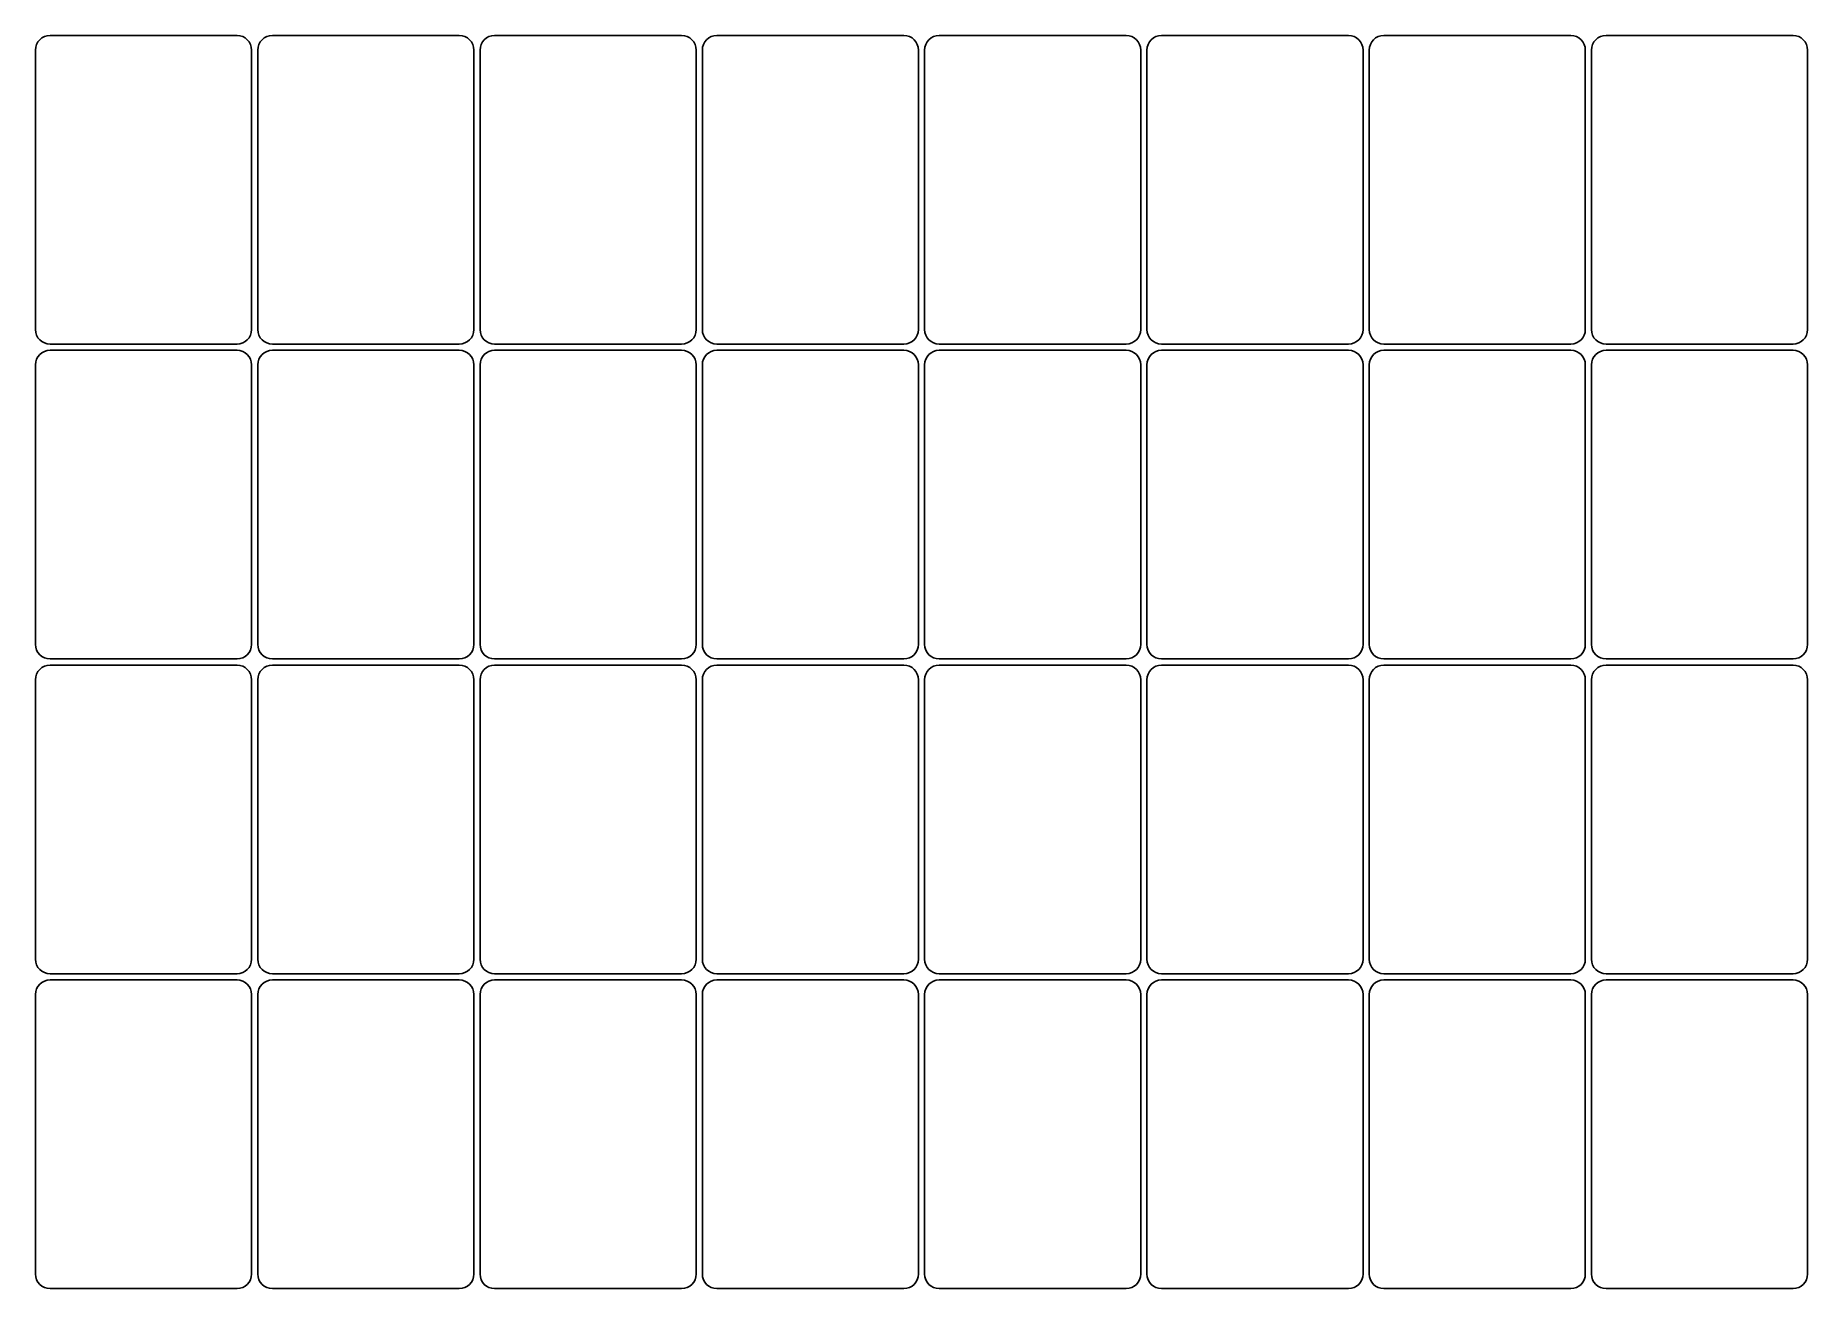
# Model space of a CAD drawing. Header units: inches. Extents: x 1.3 to 15.7, y -10.6 to -0.4.
import ezdxf

# ---------------------------------------------------------------- set-up
doc = ezdxf.new("R2010")
doc.units = ezdxf.units.IN

msp = doc.modelspace()

# ---------------------------------------------------------------- linework, layer by layer
for p, q in [((2.959, -0.427), (1.445, -0.427)), ((4.759, -0.427), (3.245, -0.427)), ((6.559, -0.427), (5.045, -0.427)), ((8.359, -0.427), (6.845, -0.427)), ((10.159, -0.427), (8.645, -0.427)), ((11.959, -0.427), (10.445, -0.427)), ((13.759, -0.427), (12.245, -0.427)), ((15.559, -0.427), (14.045, -0.427)), ((1.327, -0.545), (1.327, -2.809)), ((3.077, -2.809), (3.077, -0.545)), ((3.127, -0.545), (3.127, -2.809)), ((4.877, -2.809), (4.877, -0.545)), ((4.927, -0.545), (4.927, -2.809)), ((6.677, -2.809), (6.677, -0.545)), ((6.727, -0.545), (6.727, -2.809)), ((8.477, -2.809), (8.477, -0.545)), ((8.527, -0.545), (8.527, -2.809)), ((10.277, -2.809), (10.277, -0.545)), ((10.327, -0.545), (10.327, -2.809)), ((12.077, -2.809), (12.077, -0.545)), ((12.127, -0.545), (12.127, -2.809)), ((13.877, -2.809), (13.877, -0.545)), ((13.927, -0.545), (13.927, -2.809)), ((15.677, -2.809), (15.677, -0.545)), ((1.445, -2.927), (2.959, -2.927)), ((2.959, -2.977), (1.445, -2.977)), ((3.245, -2.927), (4.759, -2.927)), ((4.759, -2.977), (3.245, -2.977)), ((5.045, -2.927), (6.559, -2.927)), ((6.559, -2.977), (5.045, -2.977)), ((6.845, -2.927), (8.359, -2.927)), ((8.359, -2.977), (6.845, -2.977)), ((8.645, -2.927), (10.159, -2.927)), ((10.159, -2.977), (8.645, -2.977)), ((10.445, -2.927), (11.959, -2.927)), ((11.959, -2.977), (10.445, -2.977)), ((12.245, -2.927), (13.759, -2.927)), ((13.759, -2.977), (12.245, -2.977)), ((14.045, -2.927), (15.559, -2.927)), ((15.559, -2.977), (14.045, -2.977)), ((1.327, -3.095), (1.327, -5.359)), ((3.077, -5.359), (3.077, -3.095)), ((3.127, -3.095), (3.127, -5.359)), ((4.877, -5.359), (4.877, -3.095)), ((4.927, -3.095), (4.927, -5.359)), ((6.677, -5.359), (6.677, -3.095)), ((6.727, -3.095), (6.727, -5.359)), ((8.477, -5.359), (8.477, -3.095)), ((8.527, -3.095), (8.527, -5.359)), ((10.277, -5.359), (10.277, -3.095)), ((10.327, -3.095), (10.327, -5.359)), ((12.077, -5.359), (12.077, -3.095)), ((12.127, -3.095), (12.127, -5.359)), ((13.877, -5.359), (13.877, -3.095)), ((13.927, -3.095), (13.927, -5.359)), ((15.677, -5.359), (15.677, -3.095)), ((1.445, -5.477), (2.959, -5.477)), ((2.959, -5.527), (1.445, -5.527)), ((3.245, -5.477), (4.759, -5.477)), ((4.759, -5.527), (3.245, -5.527)), ((5.045, -5.477), (6.559, -5.477)), ((6.559, -5.527), (5.045, -5.527)), ((6.845, -5.477), (8.359, -5.477)), ((8.359, -5.527), (6.845, -5.527)), ((8.645, -5.477), (10.159, -5.477)), ((10.159, -5.527), (8.645, -5.527)), ((10.445, -5.477), (11.959, -5.477)), ((11.959, -5.527), (10.445, -5.527)), ((12.245, -5.477), (13.759, -5.477)), ((13.759, -5.527), (12.245, -5.527)), ((14.045, -5.477), (15.559, -5.477)), ((15.559, -5.527), (14.045, -5.527)), ((1.327, -5.645), (1.327, -7.909)), ((3.077, -7.909), (3.077, -5.645)), ((3.127, -5.645), (3.127, -7.909)), ((4.877, -7.909), (4.877, -5.645)), ((4.927, -5.645), (4.927, -7.909)), ((6.677, -7.909), (6.677, -5.645)), ((6.727, -5.645), (6.727, -7.909)), ((8.477, -7.909), (8.477, -5.645)), ((8.527, -5.645), (8.527, -7.909)), ((10.277, -7.909), (10.277, -5.645)), ((10.327, -5.645), (10.327, -7.909)), ((12.077, -7.909), (12.077, -5.645)), ((12.127, -5.645), (12.127, -7.909)), ((13.877, -7.909), (13.877, -5.645)), ((13.927, -5.645), (13.927, -7.909)), ((15.677, -7.909), (15.677, -5.645)), ((1.445, -8.027), (2.959, -8.027)), ((3.245, -8.027), (4.759, -8.027)), ((5.045, -8.027), (6.559, -8.027)), ((6.845, -8.027), (8.359, -8.027)), ((8.645, -8.027), (10.159, -8.027)), ((10.445, -8.027), (11.959, -8.027)), ((12.245, -8.027), (13.759, -8.027)), ((14.045, -8.027), (15.559, -8.027)), ((2.959, -8.077), (1.445, -8.077)), ((4.759, -8.077), (3.245, -8.077)), ((6.559, -8.077), (5.045, -8.077)), ((8.359, -8.077), (6.845, -8.077)), ((10.159, -8.077), (8.645, -8.077)), ((11.959, -8.077), (10.445, -8.077)), ((13.759, -8.077), (12.245, -8.077)), ((15.559, -8.077), (14.045, -8.077)), ((1.327, -8.195), (1.327, -10.459)), ((3.077, -10.459), (3.077, -8.195)), ((3.127, -8.195), (3.127, -10.459)), ((4.877, -10.459), (4.877, -8.195)), ((4.927, -8.195), (4.927, -10.459)), ((6.677, -10.459), (6.677, -8.195)), ((6.727, -8.195), (6.727, -10.459)), ((8.477, -10.459), (8.477, -8.195)), ((8.527, -8.195), (8.527, -10.459)), ((10.277, -10.459), (10.277, -8.195)), ((10.327, -8.195), (10.327, -10.459)), ((12.077, -10.459), (12.077, -8.195)), ((12.127, -8.195), (12.127, -10.459)), ((13.877, -10.459), (13.877, -8.195)), ((13.927, -8.195), (13.927, -10.459)), ((15.677, -10.459), (15.677, -8.195)), ((1.445, -10.577), (2.959, -10.577)), ((3.245, -10.577), (4.759, -10.577)), ((5.045, -10.577), (6.559, -10.577)), ((6.845, -10.577), (8.359, -10.577)), ((8.645, -10.577), (10.159, -10.577)), ((10.445, -10.577), (11.959, -10.577)), ((12.245, -10.577), (13.759, -10.577)), ((14.045, -10.577), (15.559, -10.577))]:
    msp.add_line(p, q)
for centre, start, end in [((1.445, -0.545), 90, 180), ((2.959, -0.545), 0, 90), ((3.245, -0.545), 90, 180), ((4.759, -0.545), 0, 90), ((5.045, -0.545), 90, 180), ((6.559, -0.545), 0, 90), ((6.845, -0.545), 90, 180), ((8.359, -0.545), 0, 90), ((8.645, -0.545), 90, 180), ((10.159, -0.545), 0, 90), ((10.445, -0.545), 90, 180), ((11.959, -0.545), 0, 90), ((12.245, -0.545), 90, 180), ((13.759, -0.545), 0, 90), ((14.045, -0.545), 90, 180), ((15.559, -0.545), 0, 90), ((1.445, -2.809), 180, 270), ((2.959, -2.809), 270, 360), ((3.245, -2.809), 180, 270), ((4.759, -2.809), 270, 360), ((5.045, -2.809), 180, 270), ((6.559, -2.809), 270, 360), ((6.845, -2.809), 180, 270), ((8.359, -2.809), 270, 360), ((8.645, -2.809), 180, 270), ((10.159, -2.809), 270, 360), ((10.445, -2.809), 180, 270), ((11.959, -2.809), 270, 360), ((12.245, -2.809), 180, 270), ((13.759, -2.809), 270, 360), ((14.045, -2.809), 180, 270), ((15.559, -2.809), 270, 360), ((1.445, -3.095), 90, 180), ((2.959, -3.095), 0, 90), ((3.245, -3.095), 90, 180), ((4.759, -3.095), 0, 90), ((5.045, -3.095), 90, 180), ((6.559, -3.095), 0, 90), ((6.845, -3.095), 90, 180), ((8.359, -3.095), 0, 90), ((8.645, -3.095), 90, 180), ((10.159, -3.095), 0, 90), ((10.445, -3.095), 90, 180), ((11.959, -3.095), 0, 90), ((12.245, -3.095), 90, 180), ((13.759, -3.095), 0, 90), ((14.045, -3.095), 90, 180), ((15.559, -3.095), 0, 90), ((1.445, -5.359), 180, 270), ((2.959, -5.359), 270, 360), ((3.245, -5.359), 180, 270), ((4.759, -5.359), 270, 360), ((5.045, -5.359), 180, 270), ((6.559, -5.359), 270, 360), ((6.845, -5.359), 180, 270), ((8.359, -5.359), 270, 360), ((8.645, -5.359), 180, 270), ((10.159, -5.359), 270, 360), ((10.445, -5.359), 180, 270), ((11.959, -5.359), 270, 360), ((12.245, -5.359), 180, 270), ((13.759, -5.359), 270, 360), ((14.045, -5.359), 180, 270), ((15.559, -5.359), 270, 360), ((1.445, -5.645), 90, 180), ((2.959, -5.645), 0, 90), ((3.245, -5.645), 90, 180), ((4.759, -5.645), 0, 90), ((5.045, -5.645), 90, 180), ((6.559, -5.645), 0, 90), ((6.845, -5.645), 90, 180), ((8.359, -5.645), 0, 90), ((8.645, -5.645), 90, 180), ((10.159, -5.645), 0, 90), ((10.445, -5.645), 90, 180), ((11.959, -5.645), 0, 90), ((12.245, -5.645), 90, 180), ((13.759, -5.645), 0, 90), ((14.045, -5.645), 90, 180), ((15.559, -5.645), 0, 90), ((1.445, -7.909), 180, 270), ((2.959, -7.909), 270, 360), ((3.245, -7.909), 180, 270), ((4.759, -7.909), 270, 360), ((5.045, -7.909), 180, 270), ((6.559, -7.909), 270, 360), ((6.845, -7.909), 180, 270), ((8.359, -7.909), 270, 360), ((8.645, -7.909), 180, 270), ((10.159, -7.909), 270, 360), ((10.445, -7.909), 180, 270), ((11.959, -7.909), 270, 360), ((12.245, -7.909), 180, 270), ((13.759, -7.909), 270, 360), ((14.045, -7.909), 180, 270), ((15.559, -7.909), 270, 360), ((1.445, -8.195), 90, 180), ((2.959, -8.195), 0, 90), ((3.245, -8.195), 90, 180), ((4.759, -8.195), 0, 90), ((5.045, -8.195), 90, 180), ((6.559, -8.195), 0, 90), ((6.845, -8.195), 90, 180), ((8.359, -8.195), 0, 90), ((8.645, -8.195), 90, 180), ((10.159, -8.195), 0, 90), ((10.445, -8.195), 90, 180), ((11.959, -8.195), 0, 90), ((12.245, -8.195), 90, 180), ((13.759, -8.195), 0, 90), ((14.045, -8.195), 90, 180), ((15.559, -8.195), 0, 90), ((1.445, -10.459), 180, 270), ((2.959, -10.459), 270, 360), ((3.245, -10.459), 180, 270), ((4.759, -10.459), 270, 360), ((5.045, -10.459), 180, 270), ((6.559, -10.459), 270, 360), ((6.845, -10.459), 180, 270), ((8.359, -10.459), 270, 360), ((8.645, -10.459), 180, 270), ((10.159, -10.459), 270, 360), ((10.445, -10.459), 180, 270), ((11.959, -10.459), 270, 360), ((12.245, -10.459), 180, 270), ((13.759, -10.459), 270, 360), ((14.045, -10.459), 180, 270), ((15.559, -10.459), 270, 360)]:
    msp.add_arc(centre, 0.118, start, end)

doc.saveas('drawing.dxf')
